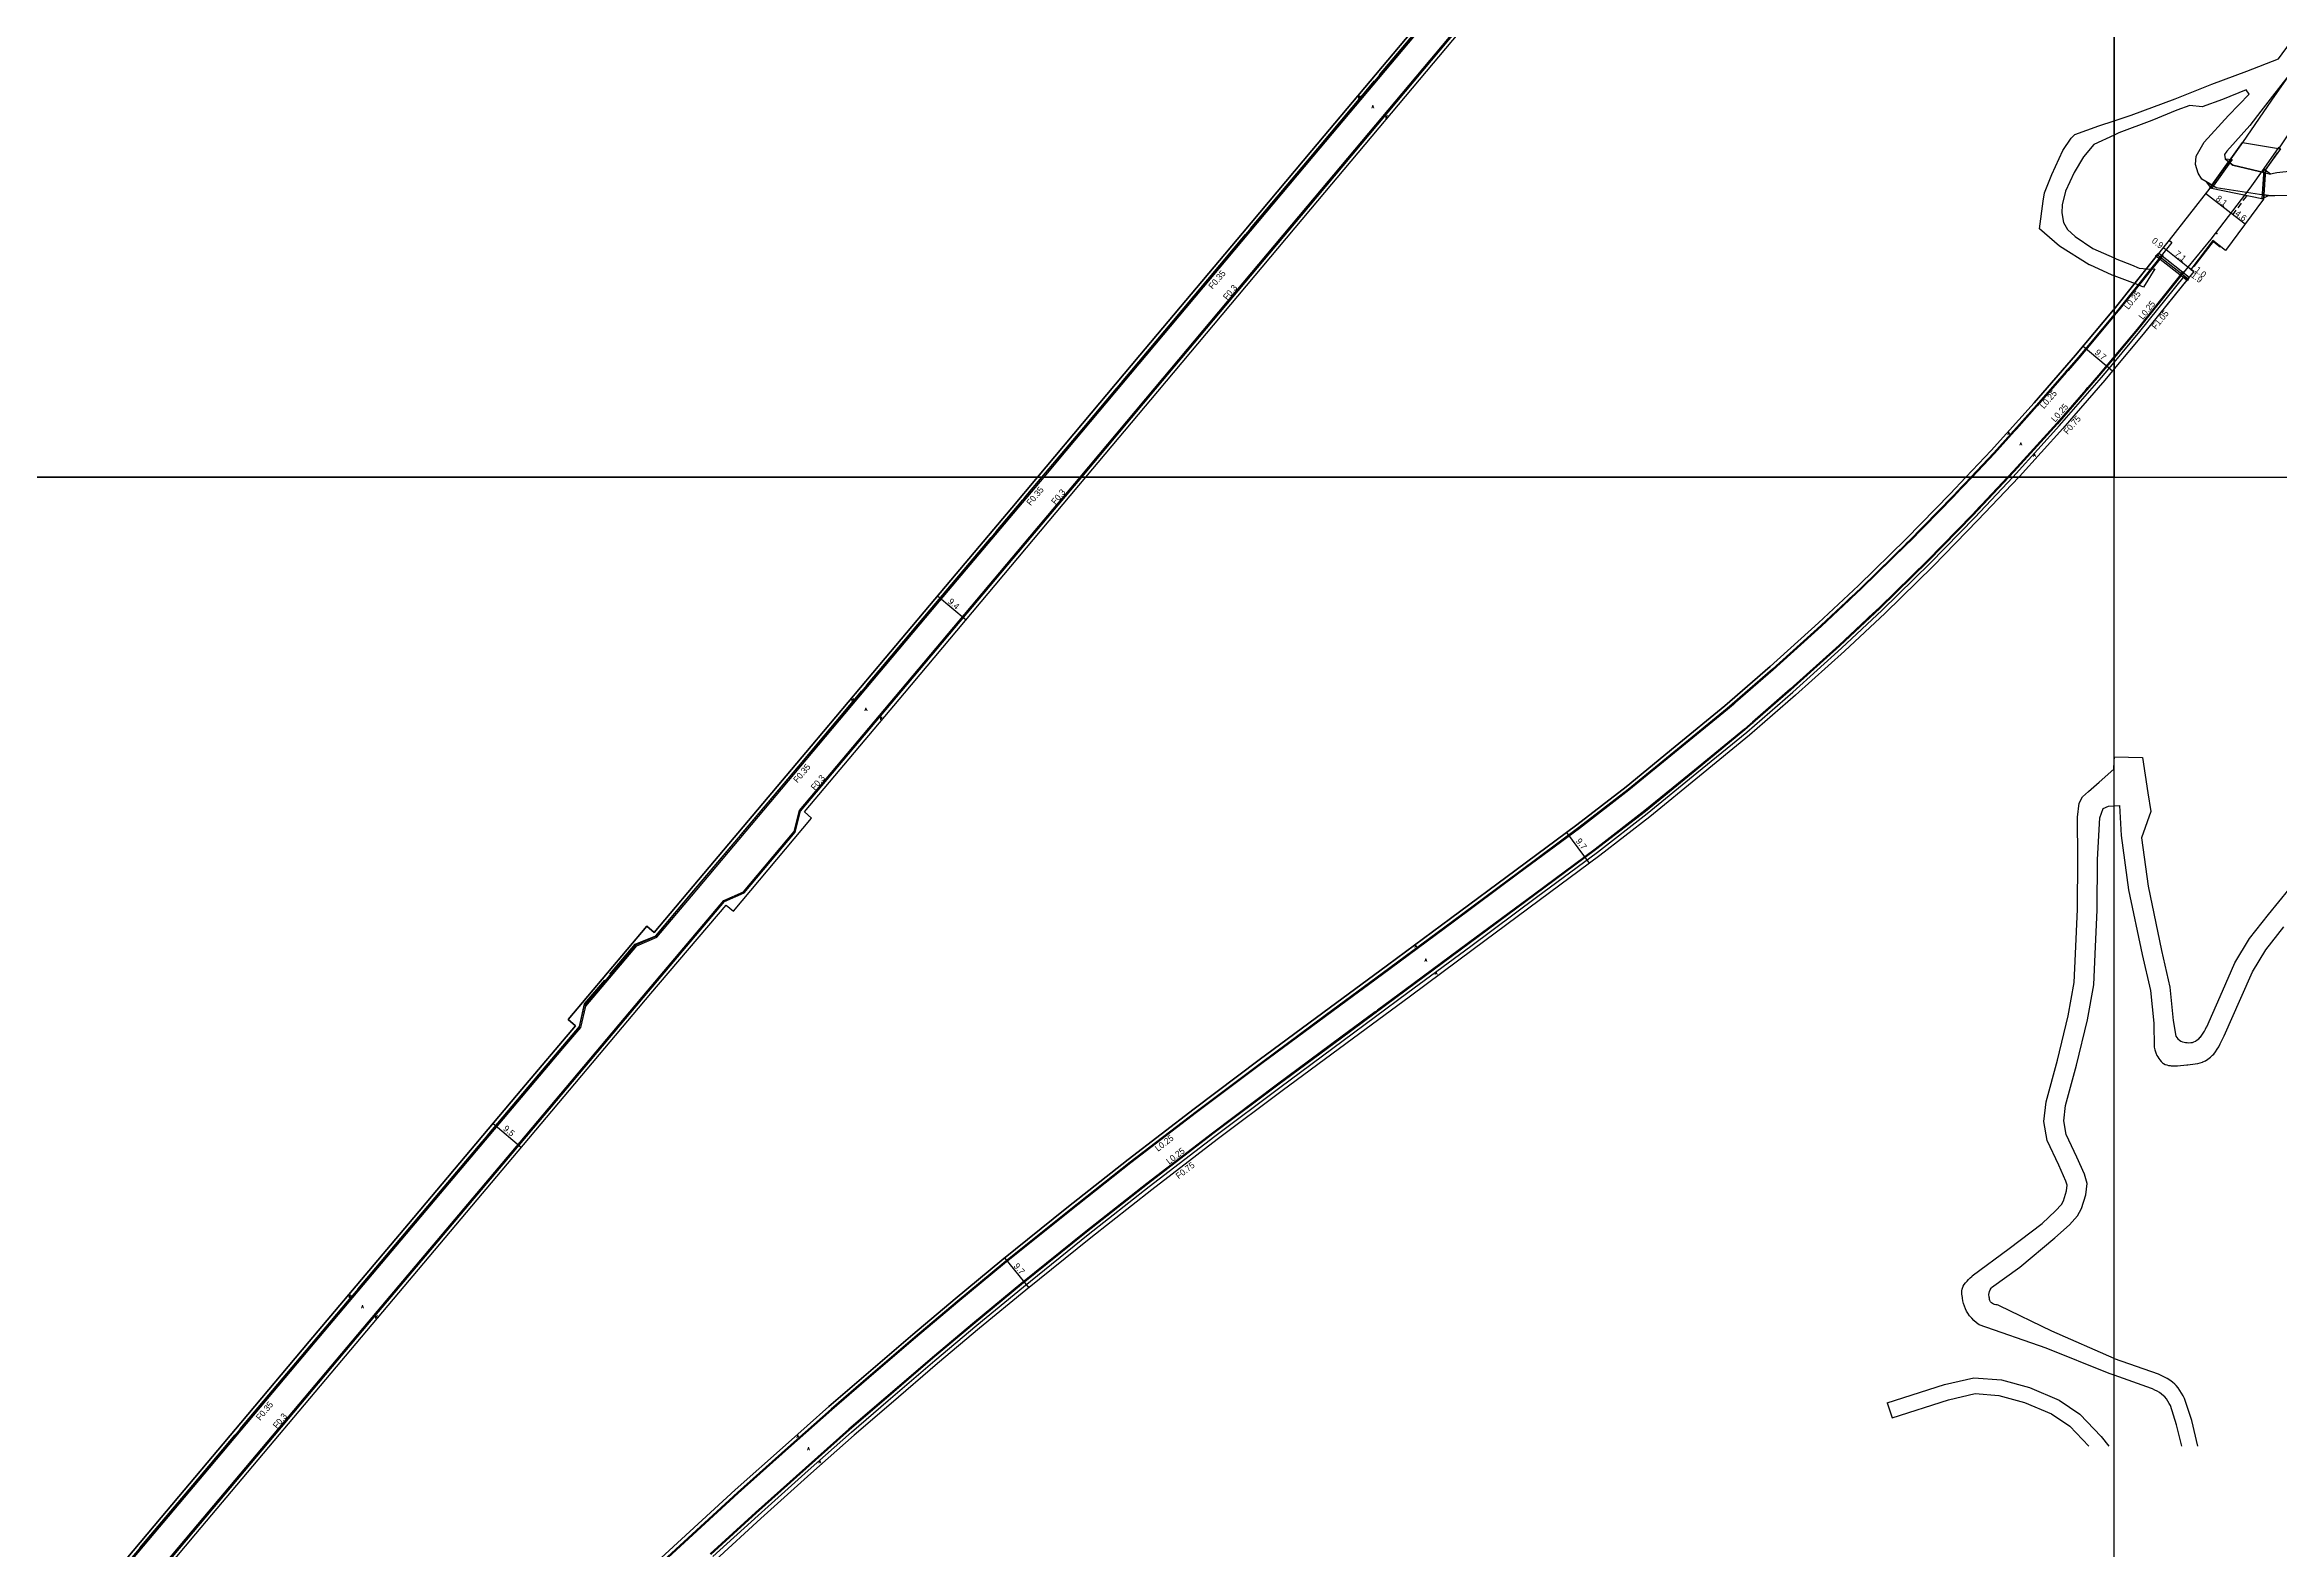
# Model space of a CAD drawing. Header units: metres. Extents: x -29069 to -12000, y -243240 to -120000.
# Drawn here: x -14126 to -13558, y -120872 to -120490 of the extents above; entities that cross this region are included whole.
import ezdxf

# ---------------------------------------------------------------- set-up
doc = ezdxf.new("R2010")
doc.units = ezdxf.units.M
doc.header["$LTSCALE"] = 2.5
for name, color, linetype in [('その他', 7, 'Continuous'), ('側溝・桝', 7, 'Continuous'), ('図郭', 7, 'Continuous'), ('幅員', 7, 'Continuous'), ('歩道・分離帯・安全施設', 7, 'Continuous'), ('舗装', 7, 'Continuous'), ('道路', 7, 'Continuous')]:
    doc.layers.add(name, color=color, linetype=linetype)
doc.styles.get("Standard").update_dxf_attribs({"font": ''})
doc.styles.add('YOKO_DECO', font='txt.shx', dxfattribs={"bigfont": 'extfont.shx'})
doc.styles.get('Standard').set_extended_font_data('@MS PGothic')

msp = doc.modelspace()

# ---------------------------------------------------------------- linework, layer by layer
at = {"layer": 'その他'}
msp.add_lwpolyline([(-13575.73, -120526.58), (-13567.4, -120514.98), (-13557.77, -120516.57), (-13561.56, -120521.88), (-13561.98, -120528.26), (-13562.05, -120529.43)], close=True, dxfattribs=at)
at = {"layer": '側溝・桝'}
for points in [[(-13871.95, -120600), (-13866.33, -120593.32), (-13833.64, -120554.37), (-13801.78, -120516.43), (-13770.38, -120479.13), (-13738.65, -120441.45), (-13706.79, -120403.6), (-13673.88, -120364.46), (-13642.27, -120326.79), (-13610.58, -120288.99), (-13600, -120276.36)], [(-13862.81, -120600), (-13843.88, -120577.5), (-13805.02, -120531.21), (-13767.13, -120486.13), (-13702.74, -120409.68), (-13639.65, -120334.57), (-13600, -120287.27)], [(-13588.09, -120544.23), (-13598.82, -120557.63)], [(-13582.98, -120548.38), (-13584.27, -120549.96), (-13594.19, -120562.39), (-13600, -120569.34)], [(-13600, -120570.86), (-13593.44, -120563.01), (-13582.19, -120549.08), (-13581.36, -120549.74)], [(-13600, -120559.07), (-13608.97, -120569.79), (-13611.69, -120572.91)], [(-13599.28, -120558.21), (-13600, -120559.07)], [(-13625.73, -120600), (-13624.88, -120599.1), (-13613.87, -120586.93), (-13603.22, -120574.7), (-13600, -120570.86)], [(-13600, -120569.34), (-13603.96, -120574.07), (-13606.72, -120577.24)], [(-13607.2, -120577.79), (-13614.6, -120586.28), (-13625.6, -120598.44), (-13627.07, -120600)], [(-13612.17, -120573.46), (-13619.53, -120581.91), (-13624.83, -120587.78)], [(-13625.32, -120588.32), (-13630.44, -120593.97), (-13636.13, -120600)], [(-14347.77, -121200), (-14333.4, -121178.95), (-14304.74, -121138.46), (-14275.83, -121098.99), (-14245.68, -121059.17), (-14214.9, -121019.83), (-14184.15, -120981.76), (-14152.33, -120943.75), (-14119.94, -120905.28), (-14088.38, -120867.69), (-14043.61, -120814.55), (-14005.09, -120768.91), (-13972.75, -120730.47), (-13953.37, -120707.52), (-13948.33, -120705.35), (-13935.45, -120690.05), (-13934.13, -120684.69), (-13908.32, -120654.11), (-13875.54, -120615.13), (-13862.81, -120600)], [(-14109.83, -120882.32), (-14084.06, -120851.69), (-14058.53, -120821.38), (-14026.65, -120783.56), (-13994.22, -120745.14), (-13989.69, -120739.77), (-13988.38, -120734.37), (-13975.46, -120719.07), (-13970.36, -120716.86), (-13961.58, -120706.46), (-13929.31, -120668.13), (-13898.52, -120631.54), (-13871.95, -120600)], [(-13956.11, -120874.22), (-13944.61, -120863.74), (-13931.89, -120852.35), (-13920.9, -120842.59), (-13911.53, -120834.53), (-13899.71, -120824.38), (-13889, -120815.4), (-13877.21, -120805.67), (-13860.73, -120792.39), (-13845.24, -120780.19), (-13828.59, -120767.4), (-13812.07, -120755.01), (-13795.92, -120743.08), (-13779.48, -120730.95), (-13763.5, -120719.11), (-13746.77, -120706.69), (-13731.34, -120695.26), (-13718.65, -120685.48), (-13706.03, -120675.16), (-13693.35, -120664.77), (-13681.66, -120654.6), (-13669.26, -120643.42), (-13658.95, -120633.78), (-13646.75, -120621.85), (-13635.39, -120610.23), (-13625.73, -120600)], [(-13636.13, -120600), (-13638.52, -120602.53)], [(-13627.07, -120600), (-13633.72, -120607.05)], [(-13639.02, -120603.06), (-13640.85, -120604.99), (-13652.1, -120616.5), (-13652.23, -120616.63)], [(-13634.23, -120607.58), (-13636.09, -120609.56), (-13647.44, -120621.16), (-13659.62, -120633.08), (-13662.32, -120635.6)], [(-13652.76, -120617.14), (-13664.18, -120628.32), (-13666.83, -120630.79)], [(-13667.36, -120631.29), (-13674.37, -120637.85), (-13686.68, -120648.94), (-13696.22, -120657.24)], [(-13662.86, -120636.1), (-13669.92, -120642.71), (-13682.31, -120653.87), (-13691.9, -120662.21)], [(-13696.78, -120657.72), (-13698.24, -120658.99), (-13710.82, -120669.31), (-13723.35, -120679.55), (-13735.9, -120689.22), (-13751.27, -120700.61), (-13768.01, -120713.03), (-13783.98, -120724.87), (-13791.1, -120730.12)], [(-13692.45, -120662.69), (-13693.98, -120664.02), (-13706.65, -120674.41), (-13719.26, -120684.71), (-13731.93, -120694.48), (-13747.35, -120705.91), (-13764.08, -120718.33), (-13780.06, -120730.17), (-13787.19, -120735.43)], [(-13791.69, -120730.56), (-13800.41, -120736.99), (-13816.59, -120748.95), (-13833.17, -120761.38), (-13849.89, -120774.22), (-13865.44, -120786.47), (-13881.99, -120799.8), (-13893.84, -120809.58), (-13904.61, -120818.62), (-13916.46, -120828.8), (-13925.88, -120836.89), (-13936.92, -120846.7), (-13949.68, -120858.12), (-13961.24, -120868.67), (-13972.71, -120879.25)], [(-13787.78, -120735.86), (-13796.49, -120742.29), (-13812.66, -120754.23), (-13829.18, -120766.63), (-13845.84, -120779.42), (-13861.34, -120791.63), (-13877.83, -120804.91), (-13889.62, -120814.65), (-13900.34, -120823.64), (-13912.16, -120833.79), (-13921.54, -120841.85), (-13932.54, -120851.62), (-13945.27, -120863.02), (-13956.78, -120873.51)]]:
    msp.add_lwpolyline(points, dxfattribs=at)
for points in [[(-13587.64, -120543.66), (-13588.09, -120544.23), (-13588.27, -120544.09), (-13587.82, -120543.52)], [(-13582.98, -120548.38), (-13582.52, -120547.81), (-13582.34, -120547.96), (-13582.81, -120548.53)], [(-13599.46, -120558.06), (-13599.28, -120558.21), (-13598.82, -120557.63), (-13599, -120557.49)], [(-13611.69, -120572.91), (-13612.17, -120573.46), (-13612.34, -120573.31), (-13611.87, -120572.76)], [(-13607.2, -120577.79), (-13606.72, -120577.24), (-13606.55, -120577.39), (-13607.03, -120577.94)], [(-13624.83, -120587.78), (-13625.32, -120588.32), (-13625.5, -120588.16), (-13625.01, -120587.62)], [(-13638.52, -120602.53), (-13639.02, -120603.06), (-13639.19, -120602.9), (-13638.69, -120602.37)], [(-13634.23, -120607.58), (-13633.72, -120607.05), (-13633.56, -120607.21), (-13634.06, -120607.74)], [(-13652.23, -120616.63), (-13652.76, -120617.14), (-13652.92, -120616.98), (-13652.4, -120616.46)], [(-13666.83, -120630.79), (-13667.36, -120631.29), (-13667.52, -120631.12), (-13666.98, -120630.62)], [(-13662.86, -120636.1), (-13662.32, -120635.6), (-13662.16, -120635.77), (-13662.7, -120636.27)], [(-13696.22, -120657.24), (-13696.78, -120657.72), (-13696.93, -120657.54), (-13696.37, -120657.06)], [(-13692.45, -120662.69), (-13691.9, -120662.21), (-13691.74, -120662.38), (-13692.3, -120662.86)], [(-13791.1, -120730.12), (-13791.69, -120730.56), (-13791.82, -120730.37), (-13791.23, -120729.94)], [(-13787.78, -120735.86), (-13787.19, -120735.43), (-13787.05, -120735.61), (-13787.64, -120736.05)]]:
    msp.add_lwpolyline(points, close=True, dxfattribs=at)
at = {"layer": '図郭'}
for points in [[(-14400, -120600), (-13600, -120600), (-13600, -120000), (-14400, -120000)], [(-13600, -120600), (-12800, -120600), (-12800, -120000), (-13600, -120000)], [(-14400, -121200), (-13600, -121200), (-13600, -120600), (-14400, -120600)], [(-13600, -120600), (-12800, -120600), (-12800, -121200), (-13600, -121200)]]:
    msp.add_lwpolyline(points, close=True, dxfattribs=at)
at = {"layer": '幅員', "flags": 128}
for points in [[(-13570.37, -120532.95), (-13576.81, -120527.96)], [(-13566.72, -120535.73), (-13570.37, -120532.95)], [(-13586.82, -120542.27), (-13587.51, -120541.72)], [(-13581.31, -120546.69), (-13586.82, -120542.27)], [(-13580.53, -120547.28), (-13581.29, -120546.66)], [(-13579.79, -120547.8), (-13581.29, -120546.66)]]:
    msp.add_lwpolyline(points, dxfattribs=at)
at = {"layer": '幅員'}
for points in [[(-13607.91, -120566.78), (-13600.44, -120573.03)], [(-13899.01, -120630.16), (-13891.78, -120636.24)], [(-13739.2, -120690.28), (-13733.4, -120698.1)], [(-14011.95, -120764.16), (-14004.72, -120770.26)], [(-13881.97, -120798.35), (-13875.85, -120805.94)]]:
    msp.add_lwpolyline(points, dxfattribs=at)
at = {"layer": '歩道・分離帯・安全施設'}
for points in [[(-13872.42, -120600), (-13866.6, -120593.09), (-13833.91, -120554.14), (-13802.06, -120516.2), (-13770.65, -120478.9), (-13738.93, -120441.22), (-13707.06, -120403.37), (-13674.16, -120364.23), (-13642.54, -120326.57), (-13610.85, -120288.76), (-13600, -120275.8)], [(-13872.42, -120600), (-13866.6, -120593.09), (-13833.91, -120554.14), (-13802.06, -120516.2), (-13770.65, -120478.9), (-13738.93, -120441.22), (-13707.06, -120403.37), (-13674.16, -120364.23), (-13642.54, -120326.57), (-13610.85, -120288.76), (-13600, -120275.8)], [(-13862.39, -120600), (-13843.63, -120577.7), (-13804.77, -120531.41), (-13766.88, -120486.33), (-13702.49, -120409.88), (-13639.4, -120334.78), (-13600, -120287.77)], [(-13862.39, -120600), (-13843.63, -120577.7), (-13804.77, -120531.41), (-13766.88, -120486.33), (-13702.49, -120409.88), (-13639.4, -120334.78), (-13600, -120287.77)], [(-13786.7, -120497.84), (-13770.69, -120478.89), (-13764.39, -120471.37)], [(-13819.45, -120536.84), (-13804.97, -120519.62), (-13787.97, -120499.36)], [(-13558.11, -120516.33), (-13558.24, -120516.24), (-13561.96, -120521.57), (-13565.53, -120526.59), (-13575.43, -120539.6), (-13581.31, -120546.69), (-13584.09, -120550.11), (-13594.01, -120562.54), (-13600, -120569.7)], [(-13558.11, -120516.33), (-13558.24, -120516.24), (-13561.96, -120521.57), (-13565.53, -120526.59), (-13575.43, -120539.6), (-13581.31, -120546.69), (-13584.09, -120550.11), (-13594.01, -120562.54), (-13600, -120569.7)], [(-13561.32, -120521.7), (-13558.5, -120517.67)], [(-13561.95, -120528.99), (-13561.48, -120522.13)], [(-13569.06, -120532.2), (-13569.92, -120533.35)], [(-13567.74, -120530.41), (-13568.6, -120531.56)], [(-13566.41, -120528.61), (-13567.27, -120529.76)], [(-13852.29, -120575.98), (-13836.87, -120557.6), (-13820.74, -120538.37)], [(-13586.01, -120539.85), (-13585.32, -120540.4), (-13599.46, -120558.06), (-13600, -120558.71)], [(-13586.01, -120539.85), (-13585.32, -120540.4), (-13599.46, -120558.06), (-13600, -120558.71)], [(-13574.86, -120540.17), (-13579.79, -120546.54)], [(-13573.07, -120541.62), (-13574.69, -120540.32)], [(-13600, -120558.71), (-13609.15, -120569.64), (-13619.7, -120581.76), (-13630.61, -120593.81), (-13636.45, -120600)], [(-13600, -120558.71), (-13609.15, -120569.64), (-13619.7, -120581.76), (-13630.61, -120593.81), (-13636.45, -120600)], [(-13600, -120569.7), (-13603.78, -120574.22), (-13614.43, -120586.44), (-13625.43, -120598.6), (-13626.75, -120600)], [(-13600, -120569.7), (-13603.78, -120574.22), (-13614.43, -120586.44), (-13625.43, -120598.6), (-13626.75, -120600)], [(-13872.48, -120600), (-13861.85, -120587.36), (-13853.57, -120577.51)], [(-14347.39, -121200), (-14333.13, -121179.14), (-14304.48, -121138.65), (-14275.57, -121099.18), (-14245.43, -121059.37), (-14214.64, -121020.03), (-14183.91, -120981.96), (-14152.09, -120943.96), (-14119.69, -120905.49), (-14088.13, -120867.9), (-14043.36, -120814.76), (-14004.85, -120769.12), (-13972.5, -120730.68), (-13953.17, -120707.79), (-13948.13, -120705.62), (-13935.16, -120690.2), (-13933.83, -120684.84), (-13908.07, -120654.31), (-13875.3, -120615.34), (-13862.39, -120600)], [(-14347.39, -121200), (-14333.13, -121179.14), (-14304.48, -121138.65), (-14275.57, -121099.18), (-14245.43, -121059.37), (-14214.64, -121020.03), (-14183.91, -120981.96), (-14152.09, -120943.96), (-14119.69, -120905.49), (-14088.13, -120867.9), (-14043.36, -120814.76), (-14004.85, -120769.12), (-13972.5, -120730.68), (-13953.17, -120707.79), (-13948.13, -120705.62), (-13935.16, -120690.2), (-13933.83, -120684.84), (-13908.07, -120654.31), (-13875.3, -120615.34), (-13862.39, -120600)], [(-14110.11, -120882.09), (-14084.33, -120851.46), (-14058.8, -120821.15), (-14026.92, -120783.33), (-13994.49, -120744.91), (-13990.02, -120739.6), (-13988.71, -120734.21), (-13975.68, -120718.78), (-13970.58, -120716.57), (-13961.85, -120706.23), (-13929.58, -120667.9), (-13898.79, -120631.31), (-13872.42, -120600)], [(-14110.11, -120882.09), (-14084.33, -120851.46), (-14058.8, -120821.15), (-14026.92, -120783.33), (-13994.49, -120744.91), (-13990.02, -120739.6), (-13988.71, -120734.21), (-13975.68, -120718.78), (-13970.58, -120716.57), (-13961.85, -120706.23), (-13929.58, -120667.9), (-13898.79, -120631.31), (-13872.42, -120600)], [(-13636.45, -120600), (-13641.01, -120604.83), (-13652.26, -120616.33), (-13664.34, -120628.15), (-13674.53, -120637.68), (-13686.83, -120648.77), (-13698.38, -120658.81), (-13710.97, -120669.13), (-13723.5, -120679.37), (-13736.04, -120689.04), (-13751.41, -120700.43), (-13768.14, -120712.85), (-13784.12, -120724.69), (-13800.55, -120736.8), (-13816.73, -120748.76), (-13833.3, -120761.19), (-13850.03, -120774.04), (-13865.59, -120786.29), (-13882.14, -120799.63), (-13893.99, -120809.41), (-13904.76, -120818.44), (-13916.61, -120828.62), (-13926.03, -120836.72), (-13937.08, -120846.53), (-13949.84, -120857.95), (-13961.4, -120868.5), (-13972.86, -120879.09)], [(-13636.45, -120600), (-13641.01, -120604.83), (-13652.26, -120616.33), (-13664.34, -120628.15), (-13674.53, -120637.68), (-13686.83, -120648.77), (-13698.38, -120658.81), (-13710.97, -120669.13), (-13723.5, -120679.37), (-13736.04, -120689.04), (-13751.41, -120700.43), (-13768.14, -120712.85), (-13784.12, -120724.69), (-13800.55, -120736.8), (-13816.73, -120748.76), (-13833.3, -120761.19), (-13850.03, -120774.04), (-13865.59, -120786.29), (-13882.14, -120799.63), (-13893.99, -120809.41), (-13904.76, -120818.44), (-13916.61, -120828.62), (-13926.03, -120836.72), (-13937.08, -120846.53), (-13949.84, -120857.95), (-13961.4, -120868.5), (-13972.86, -120879.09)], [(-13626.75, -120600), (-13635.93, -120609.72), (-13647.27, -120621.32), (-13659.46, -120633.25), (-13669.76, -120642.88), (-13682.15, -120654.05), (-13693.83, -120664.2), (-13706.5, -120674.59), (-13719.11, -120684.9), (-13731.79, -120694.66), (-13747.21, -120706.09), (-13763.94, -120718.51), (-13779.93, -120730.36), (-13796.36, -120742.48), (-13812.52, -120754.42), (-13829.04, -120766.81), (-13845.7, -120779.61), (-13861.2, -120791.81), (-13877.68, -120805.09), (-13889.48, -120814.83), (-13900.19, -120823.82), (-13912.01, -120833.97), (-13921.39, -120842.02), (-13932.39, -120851.79), (-13945.12, -120863.19), (-13956.62, -120873.68)], [(-13626.75, -120600), (-13635.93, -120609.72), (-13647.27, -120621.32), (-13659.46, -120633.25), (-13669.76, -120642.88), (-13682.15, -120654.05), (-13693.83, -120664.2), (-13706.5, -120674.59), (-13719.11, -120684.9), (-13731.79, -120694.66), (-13747.21, -120706.09), (-13763.94, -120718.51), (-13779.93, -120730.36), (-13796.36, -120742.48), (-13812.52, -120754.42), (-13829.04, -120766.81), (-13845.7, -120779.61), (-13861.2, -120791.81), (-13877.68, -120805.09), (-13889.48, -120814.83), (-13900.19, -120823.82), (-13912.01, -120833.97), (-13921.39, -120842.02), (-13932.39, -120851.79), (-13945.12, -120863.19), (-13956.62, -120873.68)], [(-13876.88, -120605.23), (-13872.48, -120600)], [(-13884.1, -120613.79), (-13877.38, -120605.81)], [(-13916.98, -120652.83), (-13897.78, -120630.03), (-13885.37, -120615.3)], [(-13949.32, -120691.25), (-13934.38, -120673.51), (-13918.26, -120654.32)], [(-13982.28, -120726.24), (-13975.86, -120718.63), (-13970.65, -120716.54), (-13960.91, -120705), (-13950.6, -120692.79)], [(-14013.46, -120767.3), (-14000.31, -120751.74), (-13990.05, -120739.54), (-13988.73, -120733.81), (-13983.57, -120727.75)], [(-14046.32, -120806.24), (-14030.85, -120787.88), (-14014.74, -120768.82)], [(-14076.25, -120841.79), (-14060.78, -120823.42), (-14047.59, -120807.77)], [(-14101.77, -120872.02), (-14088.27, -120856.04), (-14077.54, -120843.31)]]:
    msp.add_lwpolyline(points, dxfattribs=at)
for p in [(-13562.22, -120522.4, 24.88), (-13573.95, -120538.09, 24.84)]:
    msp.add_point(p, dxfattribs=at)
at = {"layer": '道路'}
for points in [[(-13873.64, -120600), (-13859.95, -120583.73), (-13847.57, -120569.06), (-13821.55, -120538), (-13803.92, -120517.02), (-13759.4, -120464.09), (-13705.45, -120400.03), (-13669.13, -120356.83), (-13638.91, -120320.8), (-13610.59, -120287.04), (-13600, -120274.39)], [(-13600, -120274.39), (-13610.59, -120287.04), (-13638.91, -120320.8), (-13669.13, -120356.83), (-13705.45, -120400.03), (-13759.4, -120464.09), (-13803.92, -120517.02), (-13821.55, -120538), (-13847.57, -120569.06), (-13859.95, -120583.73), (-13873.64, -120600)], [(-13439.81, -120274.51), (-13463.03, -120323.54), (-13481.22, -120361.91), (-13498.49, -120398.18), (-13509.63, -120420.51), (-13509.48, -120420.59), (-13516.75, -120433.83), (-13526.21, -120450.63), (-13531.31, -120459.32), (-13534.76, -120465.25), (-13540.44, -120474.52), (-13546.43, -120483.95), (-13553.33, -120494.69), (-13559.99, -120504.29), (-13567.4, -120514.98), (-13575.73, -120526.58), (-13586.01, -120539.85), (-13600, -120557.32)], [(-13861.3, -120600), (-13843, -120578.24), (-13804.14, -120531.95), (-13766.25, -120486.87), (-13701.85, -120410.42), (-13638.77, -120335.31), (-13600, -120289.07)], [(-13861.3, -120600), (-13843, -120578.24), (-13804.14, -120531.95), (-13766.25, -120486.87), (-13701.85, -120410.42), (-13638.77, -120335.31), (-13600, -120289.07)], [(-13600, -120509.48), (-13595.65, -120508.04), (-13584.5, -120503.87), (-13575.2, -120500.22), (-13566.29, -120496.91), (-13558.24, -120493.79), (-13553.04, -120486.71)], [(-13545.68, -120482.04), (-13546.14, -120482.83), (-13549.18, -120487.7), (-13550.96, -120490.94), (-13555.57, -120497.82), (-13560.38, -120503.97), (-13562.71, -120507.07)], [(-13541, -120491.22), (-13548.92, -120502.98), (-13556.57, -120514.09), (-13558.11, -120516.33), (-13557.77, -120516.57), (-13561.56, -120521.88), (-13561.98, -120528.26), (-13562.05, -120529.43)], [(-13540.59, -120493.89), (-13543.46, -120502.56), (-13546.68, -120509.9), (-13549.31, -120515.92), (-13552.67, -120521.34), (-13553.73, -120522), (-13554.78, -120522.27), (-13558.7, -120522.74), (-13559.1, -120522.81), (-13560.27, -120523.01)], [(-13575.18, -120525.81), (-13575.67, -120525.52), (-13577.74, -120524.35), (-13578.66, -120522.82), (-13579.33, -120520.58), (-13579.13, -120518.46), (-13577.09, -120514.89), (-13570.96, -120508.15), (-13565.69, -120502.72), (-13566.48, -120501.66), (-13572.49, -120504.12), (-13577.63, -120505.97), (-13580.74, -120505.58), (-13584.1, -120506.77), (-13590.43, -120509.43), (-13598.81, -120512.54), (-13600, -120513.1)], [(-13606.2, -120546.12), (-13606.36, -120546.05), (-13613.89, -120541.3), (-13618.98, -120536.95), (-13618.06, -120529.94), (-13617.67, -120527.76), (-13615.83, -120523.13), (-13613.07, -120517.05), (-13610.89, -120513.88), (-13610.03, -120512.95), (-13603.9, -120510.76), (-13600, -120509.48)], [(-13562.71, -120507.07), (-13565.54, -120510.72), (-13571.34, -120517.2), (-13571.94, -120518.06), (-13571.8, -120519.18), (-13571.2, -120519.67), (-13570.93, -120519.89)], [(-13600, -120513.1), (-13605.15, -120515.52), (-13607.78, -120518.63), (-13610.15, -120522.6), (-13612.33, -120527.36), (-13613.24, -120530.8), (-13613.31, -120532.85), (-13612.84, -120535.29), (-13611.85, -120537.14), (-13609.93, -120538.85), (-13605.44, -120541.89), (-13600, -120544.34)], [(-13576.53, -120525.03), (-13575.18, -120525.81), (-13570.93, -120519.89), (-13571.8, -120519.18)], [(-13570.93, -120519.89), (-13569.83, -120520.79)], [(-13569.83, -120520.79), (-13561.61, -120522.7)], [(-13574.06, -120526.44), (-13575.18, -120525.81)], [(-13574.06, -120526.44), (-13561.98, -120528.28)], [(-13560.82, -120528.45), (-13561.98, -120528.28), (-13561.61, -120522.7), (-13560.27, -120523.01)], [(-13561.61, -120522.7), (-13560.27, -120523.01)], [(-13562.05, -120529.43), (-13571.72, -120542.47), (-13574.9, -120539.93), (-13580.53, -120547.28), (-13579.79, -120547.8)], [(-13561.98, -120528.28), (-13560.82, -120528.45)], [(-13560.82, -120528.45), (-13559.14, -120528.43), (-13551.87, -120528.35), (-13539.36, -120528.27)], [(-13600, -120557.32), (-13588.64, -120543.13), (-13580.92, -120549.19), (-13592.61, -120563.69), (-13600, -120572.51)], [(-13600, -120544.34), (-13599.3, -120544.66), (-13595.62, -120546.12)], [(-13600, -120548.87), (-13600.48, -120548.69), (-13606.2, -120546.12)], [(-13579.79, -120547.8), (-13592.61, -120563.69), (-13600, -120572.51)], [(-13592.51, -120551.71), (-13593.87, -120551.19), (-13600, -120548.87)], [(-13595.62, -120546.12), (-13593.68, -120546.9), (-13590.71, -120547.16), (-13589.66, -120547.07)], [(-13637.67, -120600), (-13631.26, -120593.21), (-13620.36, -120581.17), (-13609.82, -120569.06), (-13600.14, -120557.5), (-13600, -120557.32)], [(-13600, -120557.32), (-13600.14, -120557.5), (-13609.82, -120569.06), (-13620.36, -120581.17), (-13631.26, -120593.21), (-13637.67, -120600)], [(-13600, -120572.51), (-13602.41, -120575.39), (-13613.08, -120587.64), (-13624.1, -120599.82), (-13624.27, -120600)], [(-13600, -120572.51), (-13602.41, -120575.39), (-13613.08, -120587.64), (-13624.1, -120599.82), (-13624.27, -120600)], [(-14346.38, -121200), (-14332.45, -121179.61), (-14303.81, -121139.14), (-14274.9, -121099.68), (-14244.77, -121059.88), (-14213.99, -121020.55), (-14183.26, -120982.49), (-14151.45, -120944.5), (-14119.05, -120906.03), (-14087.5, -120868.43), (-14042.73, -120815.29), (-14004.21, -120769.65), (-13971.86, -120731.21), (-13952.77, -120708.72), (-13950.87, -120710.27), (-13931.01, -120686.61), (-13932.81, -120685.02), (-13907.44, -120654.85), (-13874.66, -120615.88), (-13861.3, -120600)], [(-14346.38, -121200), (-14332.45, -121179.61), (-14303.81, -121139.14), (-14274.9, -121099.68), (-14244.77, -121059.88), (-14213.99, -121020.55), (-14183.26, -120982.49), (-14151.45, -120944.5), (-14119.05, -120906.03), (-14087.5, -120868.43), (-14042.73, -120815.29), (-14004.21, -120769.65), (-13971.86, -120731.21), (-13952.77, -120708.72), (-13950.87, -120710.27), (-13931.01, -120686.61), (-13932.81, -120685.02), (-13907.44, -120654.85), (-13874.66, -120615.88), (-13861.3, -120600)], [(-14125.73, -120899.24), (-14096.34, -120864.29), (-14076.05, -120840.21), (-14058.67, -120819.58), (-14033.46, -120789.65), (-14004.63, -120755.48), (-13991.04, -120739.37), (-13992.93, -120737.8), (-13972.88, -120714.07), (-13971.01, -120715.65), (-13957.05, -120699.12), (-13931.17, -120668.36), (-13912.35, -120645.99), (-13895.67, -120626.19), (-13880.18, -120607.77), (-13873.64, -120600)], [(-13873.64, -120600), (-13880.18, -120607.77), (-13895.67, -120626.19), (-13912.35, -120645.99), (-13931.17, -120668.36), (-13957.05, -120699.12), (-13971.01, -120715.65), (-13972.88, -120714.07), (-13992.93, -120737.8), (-13991.04, -120739.37), (-14004.63, -120755.48), (-14033.46, -120789.65), (-14058.67, -120819.58), (-14076.05, -120840.21), (-14096.34, -120864.29), (-14125.73, -120899.24)], [(-13973.47, -120878.44), (-13962, -120867.84), (-13950.43, -120857.29), (-13937.67, -120845.87), (-13926.61, -120836.05), (-13917.18, -120827.95), (-13905.33, -120817.77), (-13894.55, -120808.73), (-13882.7, -120798.94), (-13866.14, -120785.6), (-13850.57, -120773.34), (-13833.84, -120760.49), (-13817.26, -120748.05), (-13801.07, -120736.09), (-13784.64, -120723.97), (-13768.67, -120712.14), (-13751.94, -120699.72), (-13736.57, -120688.33), (-13724.05, -120678.68), (-13711.53, -120668.45), (-13698.96, -120658.13), (-13687.42, -120648.1), (-13675.13, -120637.03), (-13664.95, -120627.51), (-13652.89, -120615.71), (-13641.65, -120604.22), (-13637.67, -120600)], [(-13637.67, -120600), (-13641.65, -120604.22), (-13652.89, -120615.71), (-13664.95, -120627.51), (-13675.13, -120637.03), (-13687.42, -120648.1), (-13698.96, -120658.13), (-13711.53, -120668.45), (-13724.05, -120678.68), (-13736.57, -120688.33), (-13751.94, -120699.72), (-13768.67, -120712.14), (-13784.64, -120723.97), (-13801.07, -120736.09), (-13817.26, -120748.05), (-13833.84, -120760.49), (-13850.57, -120773.34), (-13866.14, -120785.6), (-13882.7, -120798.94), (-13894.55, -120808.73), (-13905.33, -120817.77), (-13917.18, -120827.95), (-13926.61, -120836.05), (-13937.67, -120845.87), (-13950.43, -120857.29), (-13962, -120867.84), (-13973.47, -120878.44)], [(-13624.27, -120600), (-13634.62, -120610.97), (-13646, -120622.6), (-13658.22, -120634.55), (-13668.54, -120644.21), (-13680.96, -120655.4), (-13692.67, -120665.58), (-13705.36, -120675.99), (-13717.99, -120686.31), (-13730.7, -120696.1), (-13746.13, -120707.54), (-13762.87, -120719.96), (-13778.85, -120731.81), (-13795.28, -120743.93), (-13811.44, -120755.87), (-13827.95, -120768.25), (-13844.59, -120781.03), (-13860.07, -120793.22), (-13876.54, -120806.49), (-13888.32, -120816.22), (-13899.03, -120825.19), (-13910.84, -120835.34), (-13920.2, -120843.39), (-13931.18, -120853.14), (-13943.9, -120864.52), (-13955.39, -120875.01)], [(-13624.27, -120600), (-13634.62, -120610.97), (-13646, -120622.6), (-13658.22, -120634.55), (-13668.54, -120644.21), (-13680.96, -120655.4), (-13692.67, -120665.58), (-13705.36, -120675.99), (-13717.99, -120686.31), (-13730.7, -120696.1), (-13746.13, -120707.54), (-13762.87, -120719.96), (-13778.85, -120731.81), (-13795.28, -120743.93), (-13811.44, -120755.87), (-13827.95, -120768.25), (-13844.59, -120781.03), (-13860.07, -120793.22), (-13876.54, -120806.49), (-13888.32, -120816.22), (-13899.03, -120825.19), (-13910.84, -120835.34), (-13920.2, -120843.39), (-13931.18, -120853.14), (-13943.9, -120864.52), (-13955.39, -120875.01)], [(-13618.27, -120789.59), (-13614.88, -120786.34), (-13613.42, -120784.74), (-13612.91, -120783.81), (-13612.11, -120781.32), (-13611.97, -120779.89), (-13612.27, -120778.81), (-13614.07, -120774.81), (-13617.06, -120768.52), (-13617.86, -120763.67), (-13617.27, -120758.68), (-13614.4, -120748.09), (-13611.67, -120736.83), (-13610.18, -120728.42), (-13609.84, -120721.1), (-13609.3, -120709.77), (-13609.22, -120696.97), (-13609.32, -120686.39), (-13608.86, -120682.81), (-13608.01, -120681.25), (-13606.53, -120679.84), (-13603.81, -120677.5), (-13600.11, -120674.15)], [(-13600.11, -120674.15), (-13600, -120672.24)], [(-13600, -120672.24), (-13599.93, -120671.07), (-13592.84, -120671.24), (-13591.42, -120680.21), (-13590.67, -120684.98), (-13593.09, -120691.62), (-13591.39, -120703.95), (-13588, -120720.21), (-13585.84, -120729.55), (-13584.99, -120738.05), (-13584.33, -120741.98), (-13584.09, -120742.36), (-13583.79, -120742.71), (-13583.44, -120743.01), (-13583.06, -120743.27), (-13583.02, -120743.29), (-13582.65, -120743.45), (-13582.25, -120743.56), (-13581.84, -120743.62), (-13581.43, -120743.66), (-13580.99, -120743.67), (-13580.54, -120743.65), (-13580.11, -120743.58), (-13579.75, -120743.47), (-13579.3, -120743.25), (-13578.87, -120742.97), (-13578.47, -120742.65), (-13578.11, -120742.29), (-13578.08, -120742.25), (-13577.69, -120741.78), (-13577.36, -120741.28), (-13577.06, -120740.75), (-13576.78, -120740.21), (-13576.51, -120739.67), (-13576.49, -120739.63), (-13572.49, -120730.56), (-13569.33, -120723.36), (-13565.6, -120717.19), (-13560.75, -120711.11), (-13555.54, -120704.66)], [(-13615.09, -120793.27), (-13611.37, -120789.91), (-13609.32, -120787.66), (-13608.3, -120785.79), (-13607.18, -120782.34), (-13606.9, -120779.44), (-13607.56, -120777.1), (-13609.53, -120772.71), (-13612.24, -120767.02), (-13612.81, -120763.56), (-13612.35, -120759.63), (-13609.56, -120749.35), (-13606.78, -120737.85), (-13605.2, -120728.97), (-13604.84, -120721.21), (-13604.3, -120709.91), (-13604.22, -120697.1), (-13603.68, -120686.54), (-13602.84, -120684.21), (-13601.44, -120683.55), (-13600, -120683.49)], [(-13600, -120683.49), (-13598.63, -120683.42)], [(-13598.63, -120683.42), (-13598.21, -120691.07), (-13596.32, -120704.81), (-13592.89, -120721.29), (-13590.78, -120730.37), (-13589.95, -120738.72), (-13589.86, -120744.77), (-13589.69, -120745.51), (-13589.44, -120746.23), (-13589.12, -120746.92), (-13588.93, -120747.26), (-13588.68, -120747.67), (-13588.4, -120748.06), (-13588.1, -120748.42), (-13587.76, -120748.75), (-13587.45, -120748.98), (-13587.06, -120749.18), (-13586.65, -120749.32), (-13586.22, -120749.42), (-13585.78, -120749.49), (-13585.5, -120749.52), (-13584.71, -120749.57), (-13583.91, -120749.55), (-13583.12, -120749.49), (-13582.32, -120749.41), (-13581.53, -120749.31), (-13581.3, -120749.28), (-13580.66, -120749.21), (-13580.02, -120749.14), (-13579.38, -120749.06), (-13578.75, -120748.96), (-13578.13, -120748.8), (-13577.53, -120748.59), (-13577.49, -120748.57), (-13576.81, -120748.24), (-13576.16, -120747.84), (-13575.55, -120747.38), (-13574.99, -120746.86), (-13574.69, -120746.55), (-13574.21, -120745.96), (-13573.79, -120745.33), (-13573.4, -120744.68), (-13573.05, -120744), (-13572.71, -120743.31), (-13572.38, -120742.62), (-13572.05, -120741.95), (-13567.81, -120732.34), (-13564.88, -120725.67), (-13561.49, -120720.05), (-13556.87, -120714.26)], [(-13600, -120828.15), (-13601.31, -120827.68), (-13617.3, -120821.23), (-13634.33, -120815.3), (-13635, -120814.82), (-13635.63, -120814.27), (-13636.21, -120813.67), (-13636.74, -120813.03), (-13637.21, -120812.35), (-13637.51, -120811.87), (-13637.82, -120811.25), (-13638.07, -120810.6), (-13638.27, -120809.94), (-13638.43, -120809.25), (-13638.55, -120808.57), (-13638.57, -120808.43), (-13638.63, -120808.01), (-13638.69, -120807.57), (-13638.72, -120807.14), (-13638.71, -120806.71), (-13638.64, -120806.29), (-13638.57, -120806.05), (-13638.36, -120805.55), (-13638.09, -120805.08), (-13637.76, -120804.63), (-13637.4, -120804.21), (-13637.02, -120803.8), (-13636.62, -120803.41), (-13636.21, -120803.02), (-13636.07, -120802.88), (-13626.67, -120795.98), (-13618.27, -120789.59)], [(-13600, -120823.89), (-13615.83, -120816.95), (-13629.15, -120810.47), (-13629.45, -120810.37), (-13629.76, -120810.29), (-13630.07, -120810.22), (-13630.39, -120810.14), (-13630.69, -120810.05), (-13630.96, -120809.91), (-13631.21, -120809.73), (-13631.24, -120809.7), (-13631.42, -120809.46), (-13631.56, -120809.19), (-13631.65, -120808.89), (-13631.72, -120808.58), (-13631.77, -120808.27), (-13631.79, -120808.16), (-13631.83, -120807.8), (-13631.82, -120807.43), (-13631.79, -120807.28), (-13631.67, -120806.84), (-13631.5, -120806.41), (-13631.26, -120806.02), (-13631.14, -120805.85), (-13623.99, -120800.66), (-13615.09, -120793.27)], [(-13578.71, -120846.12), (-13580.27, -120839.66), (-13582.09, -120834.07), (-13582.46, -120833.36), (-13582.85, -120832.66), (-13583.28, -120831.99), (-13583.75, -120831.34), (-13584.27, -120830.74), (-13584.62, -120830.38), (-13585.21, -120829.88), (-13585.84, -120829.42), (-13586.5, -120829.01), (-13587.19, -120828.64), (-13587.89, -120828.28), (-13588.59, -120827.95), (-13588.75, -120827.87), (-13599.9, -120823.94), (-13600, -120823.89)], [(-13582.82, -120846.12), (-13584.13, -120840.75), (-13585.72, -120835.86), (-13586.02, -120835.28), (-13586.36, -120834.7), (-13586.73, -120834.16), (-13587.14, -120833.65), (-13587.44, -120833.35), (-13587.95, -120832.92), (-13588.49, -120832.54), (-13589.07, -120832.21), (-13589.67, -120831.9), (-13590.27, -120831.6), (-13590.48, -120831.51), (-13600, -120828.15)], [(-13657.68, -120835.15), (-13643.16, -120830.51), (-13635.64, -120828.78), (-13628.64, -120829.3), (-13621.5, -120831.28), (-13613.98, -120834.44), (-13608.69, -120838), (-13603.27, -120843.68), (-13601.37, -120846.12)], [(-13656.46, -120838.96), (-13642.1, -120834.37), (-13635.33, -120832.82), (-13629.33, -120833.26), (-13622.82, -120835.07), (-13615.89, -120837.98), (-13611.28, -120841.08), (-13606.47, -120846.12)], [(-13657.68, -120835.15), (-13656.46, -120838.96)]]:
    msp.add_lwpolyline(points, dxfattribs=at)
at = {"layer": '道路', "flags": 128}
for points in [[(-13571.8, -120519.18), (-13570.04, -120519.33), (-13575.26, -120526.65), (-13576.53, -120525.03)], [(-13560.27, -120523.01), (-13561.94, -120521.79), (-13562.45, -120529.3), (-13560.82, -120528.45)], [(-13589.66, -120547.07), (-13592.51, -120551.71)]]:
    msp.add_lwpolyline(points, dxfattribs=at)
at = {"layer": '道路'}
for points in [[(-13574.06, -120526.44), (-13561.98, -120528.28), (-13561.61, -120522.7), (-13569.83, -120520.79), (-13570.93, -120519.89), (-13575.18, -120525.81)], [(-13589.46, -120543.77), (-13588.64, -120543.13), (-13588.96, -120543.53), (-13581.24, -120549.59), (-13580.92, -120549.19), (-13581.35, -120550.13)]]:
    msp.add_lwpolyline(points, close=True, dxfattribs=at)

# ---------------------------------------------------------------- texts
at = {"layer": '側溝・桝'}
for s, rotation, p in [('F0.35', 50, (-13829.11, -120552.41)), ('F0.3', 50, (-13825.41, -120555.17)), ('L0.25', 51.3217, (-13596.39, -120557.56)), ('L0.25', 51.4102, (-13592.7, -120560.12)), ('F1.05', 51.0972, (-13589.38, -120562.63)), ('L0.25', 49, (-13617.85, -120582.76)), ('L0.25', 49, (-13614.98, -120586.16)), ('F0.75', 49, (-13611.84, -120589.3)), ('F0.35', 50, (-13875.35, -120607.38)), ('F0.3', 50, (-13869.06, -120607.11)), ('F0.35', 50, (-13934.62, -120677.79)), ('F0.3', 50, (-13930.17, -120679.69)), ('L0.25', 38, (-13842.98, -120771.41)), ('L0.25', 38, (-13840.14, -120774.67)), ('F0.75', 38, (-13837.72, -120778.39)), ('F0.35', 50, (-14071.17, -120839.77)), ('F0.3', 50, (-14066.87, -120841.84))]:
    msp.add_text(s, height=1.6, rotation=rotation, dxfattribs=at).set_placement(p)
at = {"layer": '幅員'}
for s, rotation, p in [('8.1', 322.2334, (-13574.32, -120529.57)), ('4.6', 322.7463, (-13569.42, -120533.36)), ('0.9', 321.3218, (-13590.59, -120540.24)), ('7.1', 321.3217, (-13584.77, -120543.59)), ('1.9', 322.6595, (-13580.62, -120549.03)), ('1.0', 320.9072, (-13579.65, -120547.64)), ('9.7', 320, (-13605.08, -120568.58)), ('9.4', 320, (-13896.51, -120631.87)), ('9.7', 307, (-13736.91, -120692.49)), ('9.5', 320, (-14009.55, -120765.75)), ('9.7', 309, (-13879.78, -120800.46))]:
    msp.add_text(s, height=1.6, rotation=rotation, dxfattribs=at).set_placement(p)
at = {"layer": '舗装', "style": 'YOKO_DECO'}
for s, p in [('K', (-13792.19, -120503.86, 26.58)), ('A', (-13788.68, -120506.29, 26.15)), ('K', (-13785.26, -120508.9, 26.15)), ('A', (-13627.1, -120589.28, 24.41)), ('A', (-13624.05, -120591.92, 24.41)), ('A', (-13620.5, -120594.76, 24.77)), ('K', (-13920.91, -120656.95, 27.23)), ('A', (-13917.49, -120659.4, 26.84)), ('K', (-13913.65, -120661.67, 26.84)), ('A', (-13777.72, -120719.52, 25.59)), ('A', (-13775.25, -120723.03, 25.59)), ('A', (-13772.59, -120726.35, 25.95)), ('K', (-14048.66, -120808.47, 26.17)), ('A', (-14045.45, -120811.08, 25.7)), ('K', (-14041.94, -120813.75, 25.7)), ('A', (-13934.81, -120844, 25.38)), ('A', (-13932.12, -120847.18, 25.38)), ('A', (-13929.19, -120850.5, 25.74))]:
    msp.add_text(s, height=0.75, dxfattribs=at).set_placement(p)

doc.saveas('drawing.dxf')
